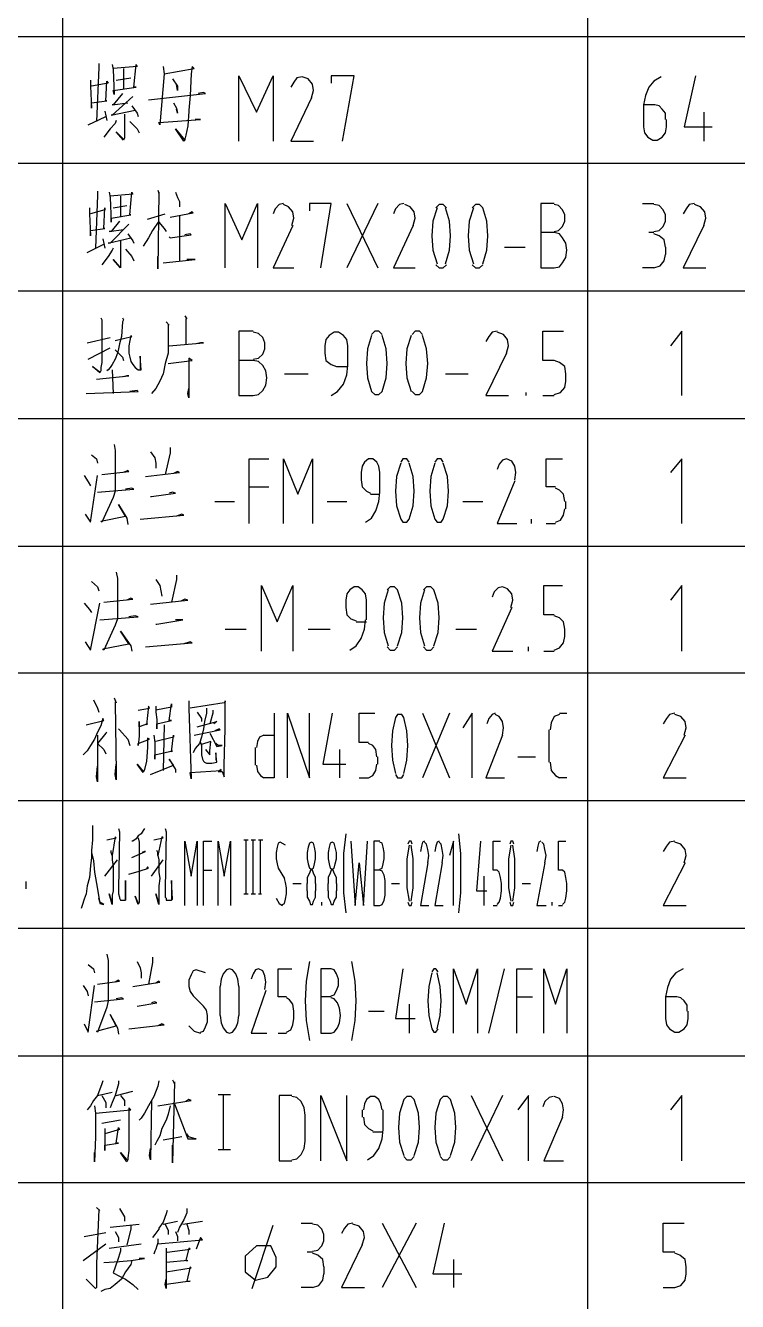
# Model space of a CAD drawing. Header units: millimetres. Extents: x -892 to 4698, y -3687 to 4524.
# Drawn here: x 3355 to 3802, y -2110 to -1309 of the extents above; entities that cross this region are included whole.
import ezdxf

# ---------------------------------------------------------------- set-up
doc = ezdxf.new("R2010")
doc.units = ezdxf.units.MM
doc.layers.add('1', color=7, linetype='Continuous')

msp = doc.modelspace()

# ---------------------------------------------------------------- linework, layer by layer
at = {"layer": '1', "color": 0, "lineweight": 25}
for points in [[(3378.34, -1235.34), (3378.34, -1315.49)], [(3708.1, -1235.34), (3708.1, -1315.49)], [(2898.03, -1315.49), (4698.03, -1315.49)], [(2898.03, -1315.49), (4698.03, -1315.49)], [(3378.34, -1315.49), (3378.34, -1395)], [(3708.1, -1315.49), (3708.1, -1395)], [(3401.15, -1332.44), (3401.15, -1335.05), (3399.84, -1368.93)], [(3409.62, -1333.09), (3410.27, -1336.35), (3410.92, -1351.99), (3410.27, -1349.38), (3424.61, -1347.43), (3423.31, -1347.43), (3424.61, -1333.09), (3425.26, -1334.39), (3410.27, -1335.7)], [(3416.79, -1335.7), (3416.79, -1348.73)], [(3441.55, -1334.39), (3442.2, -1338.96), (3439.6, -1370.89), (3438.95, -1369.59), (3465.01, -1367.63), (3464.36, -1367.63), (3461.76, -1367.63)], [(3442.2, -1338.96), (3461.1, -1335.7), (3459.8, -1334.39), (3459.15, -1338.96), (3458.5, -1352.64), (3457.85, -1361.77), (3457.85, -1362.42), (3457.19, -1371.54), (3455.89, -1377.41), (3455.24, -1380.01), (3455.24, -1380.66), (3454.59, -1381.32), (3449.37, -1373.5), (3455.24, -1380.66)], [(3395.93, -1342.87), (3395.93, -1346.78), (3396.59, -1360.46), (3396.59, -1357.2), (3406.36, -1355.9), (3405.71, -1355.9), (3406.36, -1343.52), (3407.01, -1344.82), (3396.59, -1346.78)], [(3412.23, -1342.87), (3421.35, -1341.56)], [(3447.42, -1342.21), (3450.68, -1346.78), (3450.68, -1349.38), (3450.03, -1345.47)], [(3489.13, -1381.32), (3489.13, -1340.26), (3500.21, -1363.07), (3510.63, -1340.26), (3510.63, -1381.32)], [(3534.75, -1353.95), (3536.05, -1349.38), (3535.4, -1345.47), (3532.79, -1342.21), (3528.88, -1340.91), (3525.62, -1341.56), (3523.67, -1344.17), (3521.71, -1347.43)], [(3554.3, -1381.32), (3561.47, -1340.26), (3547.13, -1340.26), (3547.13, -1344.82)], [(3754.37, -1340.91), (3749.81, -1343.52), (3746.55, -1347.43), (3744.59, -1352.64), (3743.29, -1358.51)], [(3775.88, -1340.26), (3768.71, -1372.19), (3786.3, -1372.19)], [(3422.65, -1353.29), (3409.62, -1365.02), (3408.97, -1365.02), (3423.96, -1361.77)], [(3416.14, -1351.34), (3410.27, -1358.51), (3409.62, -1358.51), (3419.4, -1357.2)], [(3432.43, -1355.25), (3468.27, -1351.34), (3466.97, -1350.69), (3463.71, -1351.34)], [(3422, -1359.16), (3425.26, -1363.72), (3425.91, -1365.68)], [(3448.07, -1357.2), (3450.03, -1360.46), (3450.68, -1363.72), (3450.03, -1361.11)], [(3534.75, -1353.95), (3521.71, -1381.32), (3536.05, -1381.32)], [(3743.29, -1358.51), (3743.29, -1372.19)], [(3750.46, -1358.51), (3743.29, -1358.51)], [(3756.98, -1367.63), (3756.98, -1363.72), (3755.02, -1361.11), (3753.07, -1359.16), (3750.46, -1358.51)], [(3394.63, -1370.89), (3405.71, -1365.68)], [(3412.23, -1368.28), (3411.57, -1370.24), (3408.32, -1373.5), (3404.41, -1378.71)], [(3405.06, -1362.42), (3406.36, -1368.28)], [(3417.44, -1364.37), (3417.44, -1374.15), (3417.44, -1376.75), (3417.44, -1379.36), (3416.79, -1380.66), (3412.23, -1375.45), (3416.79, -1380.01)], [(3420.7, -1368.93), (3425.26, -1373.5), (3426.56, -1376.1)], [(3757.63, -1372.19), (3757.63, -1367.63)], [(3781.09, -1363.07), (3781.09, -1381.32)], [(3743.29, -1372.19), (3743.94, -1376.1), (3745.9, -1378.71), (3749.16, -1380.66), (3751.76, -1380.66), (3755.02, -1378.71), (3756.98, -1376.1), (3757.63, -1372.19)], [(2898.03, -1395), (4698.03, -1395)], [(2898.03, -1395), (4698.03, -1395)], [(3378.34, -1395), (3378.34, -1475.16)], [(3708.1, -1395), (3708.1, -1475.16)], [(3400.5, -1412.6), (3400.5, -1415.21), (3399.19, -1448.44)], [(3407.66, -1413.25), (3408.32, -1416.51), (3408.97, -1432.15), (3408.97, -1429.54), (3421.35, -1427.59), (3420.7, -1427.59), (3422, -1413.25), (3422.65, -1414.55), (3408.32, -1415.86)], [(3414.83, -1415.86), (3414.83, -1428.89)], [(3438.29, -1411.95), (3438.95, -1413.9), (3438.95, -1413.25), (3438.29, -1461.48), (3438.29, -1457.57), (3438.29, -1453.66)], [(3449.37, -1413.25), (3450.68, -1416.51), (3451.98, -1419.12), (3451.98, -1422.37)], [(3395.28, -1423.03), (3395.28, -1426.94), (3395.93, -1440.62), (3395.93, -1437.36), (3405.06, -1436.06), (3404.41, -1436.06), (3405.06, -1423.03), (3405.06, -1424.33), (3395.93, -1426.94)], [(3410.27, -1423.03), (3418.74, -1421.72)], [(3446.12, -1428.89), (3460.45, -1426.28), (3459.8, -1425.63), (3457.85, -1426.94)], [(3480.66, -1460.82), (3480.66, -1420.42), (3491.08, -1443.23), (3500.86, -1420.42), (3500.86, -1460.82)], [(3517.15, -1420.42), (3514.54, -1421.07), (3511.94, -1423.68), (3510.63, -1426.94)], [(3522.36, -1434.1), (3523.67, -1429.54), (3523.02, -1425.63), (3520.41, -1422.37), (3517.15, -1421.07)], [(3540.61, -1460.82), (3547.13, -1420.42), (3533.44, -1420.42), (3533.44, -1424.98)], [(3556.9, -1420.42), (3576.46, -1460.82)], [(3576.46, -1420.42), (3556.9, -1460.82)], [(3592.75, -1420.42), (3590.14, -1421.07), (3587.53, -1423.68), (3586.23, -1426.94)], [(3598.61, -1434.1), (3599.92, -1429.54), (3599.27, -1425.63), (3596.66, -1422.37), (3593.4, -1421.07)], [(3613.6, -1423.03), (3611, -1431.5), (3610.34, -1440.62), (3611, -1449.75), (3613.6, -1458.22)], [(3619.47, -1423.03), (3617.51, -1421.07), (3614.91, -1421.07), (3612.95, -1423.03)], [(3618.82, -1458.22), (3621.42, -1449.75), (3622.07, -1440.62), (3621.42, -1431.5), (3618.82, -1423.03)], [(3636.41, -1423.03), (3633.81, -1431.5), (3633.15, -1440.62), (3633.81, -1449.75), (3636.41, -1458.22)], [(3642.28, -1458.22), (3644.88, -1449.75), (3645.54, -1440.62), (3644.88, -1431.5), (3642.28, -1423.03), (3640.32, -1421.07), (3637.72, -1421.07), (3635.76, -1423.03)], [(3687.24, -1420.42), (3678.77, -1420.42), (3678.77, -1460.82)], [(3687.24, -1438.01), (3689.85, -1437.36), (3692.46, -1434.76), (3693.76, -1431.5), (3693.76, -1427.59), (3692.46, -1424.33), (3689.85, -1421.72), (3687.24, -1421.07)], [(3742.64, -1420.42), (3749.81, -1420.42)], [(3749.81, -1438.01), (3753.07, -1437.36), (3755.67, -1434.76), (3756.98, -1431.5), (3756.98, -1427.59), (3755.67, -1424.33), (3753.07, -1421.72), (3749.81, -1421.07)], [(3775.22, -1420.42), (3771.97, -1421.07), (3770.01, -1423.68), (3768.06, -1426.94)], [(3781.09, -1434.1), (3782.39, -1429.54), (3781.74, -1425.63), (3779.13, -1422.37), (3775.22, -1421.07)], [(3420.05, -1433.45), (3408.32, -1445.18), (3407.01, -1445.18), (3421.35, -1441.92)], [(3414.18, -1431.5), (3408.97, -1438.01), (3407.66, -1438.01), (3416.79, -1436.71)], [(3438.95, -1431.5), (3435.04, -1437.36), (3432.43, -1441.92), (3429.17, -1447.14)], [(3431.78, -1430.19), (3442.86, -1426.94)], [(3438.95, -1432.15), (3442.2, -1436.06), (3443.51, -1438.01)], [(3451.98, -1428.24), (3451.98, -1456.26)], [(3419.4, -1439.32), (3422.65, -1443.88), (3423.31, -1445.18)], [(3445.46, -1441.27), (3446.12, -1441.92), (3459.15, -1439.97), (3458.5, -1439.32), (3455.24, -1439.97)], [(3523.02, -1434.1), (3510.63, -1460.82), (3523.67, -1460.82)], [(3598.61, -1434.1), (3586.23, -1460.82), (3599.92, -1460.82)], [(3687.24, -1438.67), (3678.77, -1438.67)], [(3687.24, -1460.82), (3690.5, -1460.17), (3692.46, -1457.57), (3694.41, -1454.31), (3695.07, -1449.75), (3694.41, -1445.18), (3692.46, -1441.92), (3690.5, -1439.32), (3687.24, -1438.67)], [(3749.81, -1438.67), (3746.55, -1438.67)], [(3756.98, -1447.79), (3756.33, -1443.23), (3753.07, -1440.62), (3749.81, -1439.32)], [(3781.09, -1434.1), (3768.06, -1460.82), (3782.39, -1460.82)], [(3393.98, -1451.05), (3404.41, -1445.84)], [(3410.27, -1448.44), (3409.62, -1449.75), (3407.01, -1453.66), (3403.1, -1458.87)], [(3403.75, -1442.58), (3405.06, -1448.44)], [(3414.83, -1443.88), (3414.83, -1454.31), (3414.83, -1456.91), (3414.83, -1458.87), (3414.83, -1460.82), (3410.27, -1455.61), (3414.18, -1460.17)], [(3418.09, -1449.09), (3422, -1453.66), (3423.31, -1456.26)], [(3655.96, -1447.79), (3669, -1447.79)], [(3756.98, -1447.79), (3756.98, -1452.35)], [(3441.55, -1457.57), (3461.76, -1455.61), (3460.45, -1455.61), (3456.54, -1455.61)], [(3749.81, -1460.82), (3753.72, -1459.52), (3756.33, -1456.26), (3756.98, -1452.35)], [(3612.95, -1458.87), (3614.91, -1460.82), (3617.51, -1460.82), (3619.47, -1458.87)], [(3635.76, -1458.87), (3637.72, -1460.82), (3640.32, -1460.82), (3642.28, -1458.87)], [(3678.77, -1460.82), (3687.24, -1460.82)], [(3749.81, -1460.82), (3742.64, -1460.82)], [(2898.03, -1475.16), (4698.03, -1475.16)], [(2898.03, -1475.16), (4698.03, -1475.16)], [(3378.34, -1475.16), (3378.34, -1555.32)], [(3708.1, -1475.16), (3708.1, -1555.32)], [(3402.45, -1492.11), (3403.1, -1493.41), (3403.1, -1520.13), (3402.45, -1523.39), (3402.45, -1525.34), (3401.8, -1526.65), (3397.24, -1522.74), (3401.8, -1525.99)], [(3416.14, -1492.11), (3416.79, -1493.41), (3416.14, -1494.71), (3415.49, -1503.84), (3414.18, -1508.4), (3413.53, -1511.66), (3412.88, -1514.26), (3411.57, -1518.17), (3409.62, -1521.43), (3408.32, -1523.39), (3407.01, -1524.69), (3406.36, -1525.34)], [(3443.51, -1494.71), (3445.46, -1496.67), (3444.81, -1496.02), (3444.81, -1506.44), (3444.81, -1514.26), (3442.86, -1520.78), (3441.55, -1527.3), (3439.6, -1531.86), (3436.99, -1536.42), (3434.38, -1539.68)], [(3455.24, -1490.8), (3456.54, -1492.76), (3455.89, -1492.76), (3455.89, -1509.05)], [(3393.98, -1507.75), (3408.32, -1504.49)], [(3411.57, -1506.44), (3422, -1503.84), (3421.35, -1503.18), (3420.7, -1506.44), (3420.05, -1509.7), (3420.05, -1514.26), (3420.7, -1516.87), (3421.35, -1519.48), (3422.65, -1521.43), (3423.96, -1523.39), (3425.91, -1524.69), (3427.87, -1524.69), (3427.22, -1516.22), (3427.22, -1524.69)], [(3498.25, -1500.58), (3489.13, -1500.58), (3489.13, -1540.98)], [(3498.25, -1518.17), (3501.51, -1517.52), (3504.12, -1514.92), (3505.42, -1511.66), (3505.42, -1507.75), (3504.12, -1504.49), (3501.51, -1501.88), (3498.25, -1501.23)], [(3557.56, -1509.7), (3556.9, -1505.79), (3554.95, -1503.18), (3551.69, -1501.23), (3549.08, -1501.23), (3545.83, -1503.18), (3543.87, -1505.79), (3543.22, -1509.7)], [(3572.55, -1503.18), (3569.94, -1511.66), (3569.29, -1520.78), (3569.94, -1529.9), (3572.55, -1538.38)], [(3579.06, -1502.53), (3577.11, -1500.58), (3574.5, -1500.58), (3572.55, -1502.53)], [(3572.55, -1538.38), (3574.5, -1540.33), (3577.11, -1540.33), (3579.06, -1538.38), (3581.67, -1529.9), (3582.32, -1520.78), (3581.67, -1511.66), (3579.06, -1503.18)], [(3597.31, -1503.18), (3594.7, -1511.66), (3594.05, -1520.78), (3594.7, -1529.9), (3597.31, -1538.38)], [(3604.48, -1502.53), (3602.52, -1500.58), (3599.92, -1500.58), (3597.96, -1502.53)], [(3597.96, -1538.38), (3599.92, -1540.33), (3602.52, -1540.33), (3604.48, -1538.38), (3607.09, -1529.9), (3607.74, -1520.78), (3607.09, -1511.66), (3604.48, -1503.18)], [(3651.4, -1500.58), (3648.14, -1501.23), (3646.19, -1503.84), (3644.23, -1507.1)], [(3657.27, -1514.26), (3658.57, -1509.7), (3657.92, -1505.79), (3655.31, -1502.53), (3651.4, -1501.23)], [(3687.24, -1518.83), (3680.08, -1518.83), (3680.08, -1500.58), (3693.11, -1500.58)], [(3767.4, -1540.98), (3767.4, -1500.58), (3760.24, -1509.7)], [(3394.63, -1518.17), (3408.32, -1511.01)], [(3411.57, -1512.31), (3416.14, -1516.87), (3416.79, -1518.83)], [(3445.46, -1509.7), (3466.97, -1507.75), (3465.01, -1507.75), (3462.41, -1508.4)], [(3543.22, -1509.7), (3543.22, -1514.26)], [(3557.56, -1522.08), (3557.56, -1509.7)], [(3444.81, -1520.78), (3459.8, -1518.83), (3457.85, -1517.52), (3457.85, -1542.29), (3457.19, -1539.68), (3457.85, -1536.42)], [(3498.25, -1518.83), (3489.13, -1518.83)], [(3498.25, -1540.98), (3501.51, -1540.33), (3504.12, -1537.73), (3506.07, -1534.47), (3506.72, -1529.9), (3506.07, -1525.34), (3504.12, -1522.08), (3501.51, -1519.48), (3498.25, -1518.83)], [(3543.22, -1514.26), (3543.87, -1518.83), (3547.13, -1521.43), (3550.39, -1522.74)], [(3657.27, -1514.26), (3644.23, -1540.98), (3658.57, -1540.98)], [(3694.41, -1527.3), (3693.76, -1522.74), (3690.5, -1520.13), (3687.24, -1518.83)], [(3399.84, -1530.56), (3420.05, -1528.6), (3418.74, -1528.6), (3416.79, -1529.25)], [(3409.62, -1524.69), (3410.27, -1539.68)], [(3517.8, -1527.3), (3532.79, -1527.3)], [(3547.13, -1540.98), (3551.04, -1538.38), (3554.95, -1533.81), (3556.9, -1527.95), (3557.56, -1522.08)], [(3550.39, -1522.74), (3557.56, -1522.74)], [(3618.82, -1527.3), (3633.15, -1527.3)], [(3694.41, -1531.86), (3694.41, -1527.3)], [(3393.33, -1539.68), (3425.91, -1538.38), (3425.26, -1537.73), (3420.7, -1538.38)], [(3687.24, -1540.33), (3691.15, -1539.03), (3693.76, -1535.77), (3694.41, -1531.86)], [(3489.13, -1540.98), (3498.25, -1540.98)], [(3669.65, -1540.98), (3669.65, -1539.03)], [(3680.08, -1540.98), (3687.24, -1540.98)], [(2898.03, -1555.32), (4698.03, -1555.32)], [(2898.03, -1555.32), (4698.03, -1555.32)], [(3378.34, -1555.32), (3378.34, -1635.48)], [(3708.1, -1555.32), (3708.1, -1635.48)], [(3410.92, -1571.61), (3411.57, -1575.52), (3411.57, -1600.94), (3410.27, -1604.85), (3403.1, -1620.49), (3402.45, -1619.84), (3418.09, -1616.58), (3413.53, -1609.41), (3418.74, -1617.88), (3419.4, -1621.79)], [(3433.73, -1576.18), (3436.34, -1580.09), (3436.99, -1583.34), (3436.99, -1586.6)], [(3446.12, -1573.57), (3446.12, -1576.83), (3442.86, -1590.51)], [(3396.59, -1578.13), (3399.84, -1580.74), (3400.5, -1583.34)], [(3495.64, -1621.14), (3495.64, -1580.74), (3508.03, -1580.74)], [(3517.15, -1621.14), (3517.15, -1580.74), (3526.27, -1602.9), (3535.4, -1580.74), (3535.4, -1621.14)], [(3577.76, -1589.21), (3577.11, -1585.3), (3575.8, -1582.69), (3573.2, -1580.74), (3570.59, -1580.74), (3567.98, -1582.69), (3566.68, -1585.3), (3566.03, -1589.21)], [(3590.79, -1583.34), (3588.19, -1591.82), (3587.53, -1600.94), (3588.19, -1610.06), (3590.79, -1618.54)], [(3596.01, -1582.69), (3594.7, -1580.74), (3592.1, -1580.74), (3590.79, -1582.69)], [(3590.79, -1618.54), (3592.1, -1620.49), (3594.7, -1620.49), (3596.01, -1618.54), (3598.61, -1610.06), (3599.27, -1600.94), (3598.61, -1591.82), (3596.01, -1583.34)], [(3612.3, -1583.34), (3609.69, -1591.82), (3609.04, -1600.94), (3609.69, -1610.06), (3612.3, -1618.54)], [(3617.51, -1582.69), (3616.21, -1580.74), (3613.6, -1580.74), (3612.3, -1582.69)], [(3612.3, -1618.54), (3613.6, -1620.49), (3616.21, -1620.49), (3617.51, -1618.54), (3620.12, -1610.06), (3620.77, -1600.94), (3620.12, -1591.82), (3617.51, -1583.34)], [(3662.48, -1593.77), (3663.13, -1589.21), (3662.48, -1585.3), (3660.52, -1582.04), (3657.27, -1580.74), (3654.66, -1581.39), (3652.7, -1584), (3651.4, -1587.25)], [(3687.9, -1598.33), (3682.03, -1598.33), (3682.03, -1580.74), (3692.46, -1580.74)], [(3767.4, -1621.14), (3767.4, -1580.74), (3760.24, -1589.21)], [(3392.02, -1591.16), (3394.63, -1595.07), (3395.93, -1597.68)], [(3392.68, -1615.28), (3395.93, -1620.49), (3400.5, -1591.16)], [(3403.1, -1590.51), (3420.05, -1588.56), (3419.4, -1587.91), (3416.79, -1589.21)], [(3430.47, -1591.82), (3451.98, -1589.21), (3450.68, -1588.56), (3448.07, -1589.86)], [(3566.03, -1589.21), (3566.03, -1593.77)], [(3566.03, -1593.77), (3566.68, -1598.33), (3569.29, -1600.94), (3571.89, -1602.24)], [(3577.76, -1601.59), (3577.76, -1589.21)], [(3400.5, -1601.59), (3423.31, -1599.64), (3422, -1598.99), (3418.09, -1599.64)], [(3433.73, -1604.2), (3434.38, -1604.2), (3449.37, -1602.24), (3447.42, -1601.59), (3445.46, -1602.24)], [(3495.64, -1598.33), (3508.03, -1598.33)], [(3568.64, -1620.49), (3572.55, -1617.88), (3575.15, -1613.32), (3577.11, -1607.46), (3577.76, -1601.59)], [(3662.48, -1594.42), (3651.4, -1621.14), (3663.78, -1621.14)], [(3693.76, -1607.46), (3693.11, -1602.9), (3690.5, -1600.29), (3687.9, -1598.99)], [(3474.14, -1607.46), (3486.52, -1607.46)], [(3544.52, -1607.46), (3556.9, -1607.46)], [(3571.89, -1602.9), (3577.76, -1602.9)], [(3629.89, -1607.46), (3642.28, -1607.46)], [(3694.41, -1612.02), (3694.41, -1607.46)], [(3427.22, -1618.54), (3454.59, -1615.93), (3453.28, -1615.28), (3450.03, -1616.58)], [(3687.9, -1620.49), (3691.15, -1619.19), (3693.11, -1615.93), (3693.76, -1612.02)], [(3672.91, -1621.14), (3672.91, -1618.54)], [(3682.03, -1621.14), (3687.9, -1621.14)], [(2898.03, -1635.48), (4698.03, -1635.48)], [(2898.03, -1635.48), (4698.03, -1635.48)], [(3378.34, -1635.48), (3378.34, -1714.99)], [(3708.1, -1635.48), (3708.1, -1714.99)], [(3396.59, -1657.64), (3400.5, -1660.9), (3401.15, -1663.5)], [(3412.23, -1651.77), (3412.88, -1655.68), (3412.88, -1681.1), (3411.57, -1685.01), (3404.41, -1700.65), (3403.75, -1700), (3420.05, -1696.74), (3414.83, -1688.92), (3421.35, -1698.04), (3422, -1701.3)], [(3436.99, -1656.33), (3439.6, -1660.25), (3440.25, -1663.5), (3440.9, -1666.76)], [(3450.03, -1653.73), (3450.03, -1656.33), (3446.77, -1670.67)], [(3503.46, -1701.3), (3503.46, -1660.25), (3513.24, -1683.05), (3523.02, -1660.25), (3523.02, -1701.3)], [(3569.29, -1669.37), (3568.64, -1665.46), (3566.68, -1662.85), (3564.07, -1660.9), (3561.47, -1660.9), (3558.86, -1662.85), (3556.9, -1665.46), (3556.25, -1669.37)], [(3582.97, -1662.85), (3580.37, -1671.32), (3579.71, -1680.45), (3580.37, -1689.57), (3582.97, -1698.04)], [(3588.84, -1698.04), (3591.44, -1689.57), (3592.1, -1680.45), (3591.44, -1671.32), (3588.84, -1662.85), (3586.88, -1660.9), (3584.28, -1660.9), (3582.32, -1662.85)], [(3605.78, -1662.85), (3603.18, -1671.32), (3602.52, -1680.45), (3603.18, -1689.57), (3605.78, -1698.04)], [(3611.65, -1698.04), (3614.25, -1689.57), (3614.91, -1680.45), (3614.25, -1671.32), (3611.65, -1662.85), (3609.69, -1660.9), (3607.09, -1660.9), (3605.13, -1662.85)], [(3659.87, -1673.93), (3661.18, -1669.37), (3660.52, -1665.46), (3657.92, -1662.2), (3654.66, -1660.9), (3652.05, -1661.55), (3649.45, -1664.16), (3648.14, -1667.41)], [(3687.24, -1678.49), (3680.73, -1678.49), (3680.73, -1660.25), (3692.46, -1660.25)], [(3767.4, -1701.3), (3767.4, -1660.25), (3760.24, -1669.37)], [(3392.02, -1671.32), (3395.28, -1675.23), (3396.59, -1677.19)], [(3392.68, -1695.44), (3395.93, -1700.65), (3401.8, -1671.32)], [(3404.41, -1670.67), (3422.65, -1668.72), (3421.35, -1668.07), (3418.74, -1669.37)], [(3433.73, -1671.98), (3457.19, -1669.37), (3455.24, -1668.72), (3452.63, -1670.02)], [(3556.25, -1669.37), (3556.25, -1673.93)], [(3556.25, -1673.93), (3556.9, -1678.49), (3559.51, -1681.1), (3562.77, -1682.4)], [(3569.29, -1681.75), (3569.29, -1669.37)], [(3660.52, -1673.93), (3648.14, -1701.3), (3661.18, -1701.3)], [(3401.8, -1681.75), (3425.91, -1679.8), (3423.96, -1679.14), (3420.05, -1679.8)], [(3436.99, -1684.36), (3437.64, -1684.36), (3453.94, -1681.75), (3451.98, -1681.75), (3449.37, -1681.75)], [(3558.86, -1700.65), (3562.77, -1698.04), (3566.03, -1693.48), (3567.98, -1687.62), (3568.64, -1681.75)], [(3693.76, -1687.62), (3693.11, -1683.05), (3690.5, -1680.45), (3687.24, -1679.14)], [(3480.66, -1687.62), (3493.69, -1687.62)], [(3532.79, -1687.62), (3546.48, -1687.62)], [(3562.77, -1683.05), (3569.29, -1683.05)], [(3625.33, -1687.62), (3638.37, -1687.62)], [(3693.76, -1692.18), (3693.76, -1687.62)], [(3430.47, -1698.7), (3459.8, -1696.09), (3458.5, -1695.44), (3454.59, -1696.74)], [(3687.24, -1700.65), (3690.5, -1699.35), (3693.11, -1696.09), (3693.76, -1692.18)], [(3582.32, -1698.7), (3584.28, -1700.65), (3586.88, -1700.65), (3588.84, -1698.7)], [(3605.13, -1698.7), (3607.09, -1700.65), (3609.69, -1700.65), (3611.65, -1698.7)], [(3670.95, -1701.3), (3670.95, -1698.7)], [(3680.73, -1701.3), (3687.24, -1701.3)], [(2898.03, -1714.99), (4698.03, -1714.99)], [(2898.03, -1714.99), (4698.03, -1714.99)], [(3378.34, -1714.99), (3378.34, -1795.15)], [(3708.1, -1714.99), (3708.1, -1795.15)], [(3397.89, -1731.93), (3400.5, -1737.15), (3401.15, -1739.75)], [(3410.92, -1730.63), (3412.23, -1733.89), (3411.57, -1733.24), (3411.57, -1733.89), (3412.23, -1777.55), (3412.23, -1779.51), (3412.23, -1782.11), (3411.57, -1778.85), (3412.23, -1772.34)], [(3425.91, -1738.45), (3433.08, -1737.15), (3432.43, -1735.84), (3431.13, -1747.57), (3431.78, -1746.92), (3426.56, -1748.88), (3426.56, -1745.62), (3426.56, -1749.53), (3426.56, -1754.74), (3425.91, -1760.61), (3425.91, -1759.3), (3433.08, -1756.7), (3431.78, -1756.05), (3431.78, -1761.91), (3431.13, -1770.38), (3429.82, -1775.6), (3429.17, -1777.55), (3425.26, -1772.34), (3429.17, -1776.9)], [(3436.99, -1735.84), (3436.99, -1739.75), (3437.64, -1744.31), (3437.64, -1750.18), (3437.64, -1746.92), (3446.77, -1744.97), (3445.46, -1744.97), (3446.77, -1734.54), (3446.77, -1736.49), (3436.99, -1738.45)], [(3457.85, -1732.58), (3457.85, -1737.15), (3459.15, -1781.46), (3458.5, -1777.55), (3478.05, -1776.25), (3478.05, -1775.6), (3476.09, -1776.9), (3478.7, -1776.9), (3480, -1780.16), (3480, -1778.2), (3480, -1772.99), (3480.66, -1750.18), (3480.66, -1732.58), (3480.66, -1733.24), (3480, -1733.89), (3458.5, -1737.15)], [(3468.92, -1737.15), (3468.92, -1740.4), (3467.62, -1745.62), (3466.97, -1750.18), (3465.67, -1755.39), (3464.36, -1759.3), (3461.76, -1762.56), (3460.45, -1765.17)], [(3393.33, -1747.57), (3404.41, -1744.97), (3403.75, -1743.66), (3402.45, -1748.22), (3400.5, -1752.13), (3398.54, -1756.7), (3395.93, -1760.61), (3393.98, -1763.87), (3391.37, -1766.47)], [(3463.06, -1739.75), (3465.67, -1743.66), (3465.67, -1745.62)], [(3463.06, -1748.88), (3475.44, -1745.62), (3473.49, -1746.92)], [(3472.83, -1738.45), (3472.83, -1740.4), (3470.88, -1746.92)], [(3511.29, -1740.4), (3511.29, -1780.81), (3504.77, -1780.81)], [(3519.76, -1780.81), (3519.76, -1740.4), (3533.44, -1780.81), (3533.44, -1740.4)], [(3547.78, -1740.4), (3541.92, -1772.34), (3556.25, -1772.34)], [(3570.59, -1758.65), (3564.72, -1758.65), (3564.72, -1740.4), (3574.5, -1740.4)], [(3592.75, -1778.2), (3594.7, -1769.73), (3595.35, -1760.61), (3594.7, -1751.48), (3592.75, -1743.01), (3591.44, -1741.06), (3588.84, -1741.06), (3587.53, -1743.01), (3585.58, -1751.48), (3584.93, -1760.61), (3585.58, -1769.73), (3587.53, -1778.2)], [(3604.48, -1740.4), (3621.42, -1780.81)], [(3621.42, -1740.4), (3604.48, -1780.81)], [(3635.76, -1780.81), (3635.76, -1740.4), (3629.89, -1749.53)], [(3650.1, -1740.4), (3648.14, -1741.06), (3646.19, -1743.66), (3644.88, -1746.92)], [(3654.66, -1754.09), (3655.31, -1749.53), (3654.66, -1745.62), (3652.7, -1742.36), (3650.1, -1741.06)], [(3690.5, -1741.06), (3687.24, -1742.36), (3685.29, -1746.27), (3684.64, -1750.83)], [(3690.5, -1740.4), (3695.07, -1740.4)], [(3762.84, -1740.4), (3759.58, -1741.06), (3757.63, -1743.66), (3755.67, -1746.92)], [(3768.71, -1754.09), (3770.01, -1749.53), (3769.36, -1745.62), (3766.75, -1742.36), (3762.84, -1741.06)], [(3406.36, -1752.13), (3405.71, -1752.79), (3400.5, -1759.3), (3404.41, -1763.21), (3405.71, -1765.82)], [(3413.53, -1750.18), (3414.18, -1750.83), (3419.4, -1756.7), (3420.7, -1760.61)], [(3442.2, -1747.57), (3441.55, -1776.25)], [(3461.1, -1754.09), (3477.4, -1750.83), (3476.75, -1750.18), (3474.14, -1751.48)], [(3470.88, -1752.79), (3475.44, -1761.26), (3478.7, -1760.61), (3476.09, -1760.61), (3474.79, -1759.3)], [(3683.99, -1771.03), (3683.99, -1750.83)], [(3400.5, -1754.09), (3400.5, -1754.74), (3400.5, -1783.42), (3399.84, -1780.16), (3400.5, -1773.64)], [(3435.69, -1754.09), (3436.34, -1758.65), (3436.34, -1763.21), (3436.34, -1769.08), (3436.34, -1766.47), (3447.42, -1763.87), (3446.77, -1764.52), (3448.07, -1754.09), (3448.07, -1755.39), (3436.99, -1758)], [(3468.27, -1763.21), (3470.88, -1766.47), (3470.88, -1763.87), (3471.53, -1758), (3465.67, -1759.96), (3465.01, -1758.65), (3465.67, -1760.61), (3465.67, -1766.47), (3466.32, -1769.08), (3466.97, -1770.38), (3467.62, -1771.03), (3468.92, -1771.69), (3472.18, -1771.69), (3475.44, -1771.03), (3474.79, -1765.17), (3474.79, -1769.73)], [(3499.55, -1772.99), (3499.55, -1761.91)], [(3504.77, -1754.09), (3502.16, -1755.39), (3500.86, -1758), (3500.21, -1761.91)], [(3504.77, -1754.09), (3511.29, -1754.09)], [(3575.8, -1767.78), (3575.15, -1763.21), (3573.2, -1760.61), (3570.59, -1759.3)], [(3654.66, -1754.09), (3644.23, -1780.81), (3655.96, -1780.81)], [(3769.36, -1754.09), (3755.67, -1780.81), (3770.01, -1780.81)], [(3433.73, -1778.85), (3448.07, -1772.99), (3445.46, -1769.08), (3449.37, -1775.6), (3449.37, -1776.9), (3449.37, -1777.55)], [(3552.34, -1763.21), (3552.34, -1780.81)], [(3576.46, -1772.34), (3576.46, -1767.78)], [(3664.44, -1767.78), (3675.51, -1767.78)], [(3500.21, -1772.99), (3500.86, -1776.9), (3502.81, -1779.51), (3504.77, -1780.81)], [(3570.59, -1780.81), (3573.2, -1779.51), (3575.15, -1776.25), (3575.8, -1772.34)], [(3684.64, -1771.03), (3685.29, -1776.25), (3687.9, -1779.51), (3690.5, -1780.81)], [(3564.72, -1780.81), (3570.59, -1780.81)], [(3587.53, -1778.85), (3588.84, -1780.81), (3591.44, -1780.81), (3592.75, -1778.85)], [(3695.07, -1780.81), (3690.5, -1780.81)], [(2898.03, -1795.15), (4698.03, -1795.15)], [(2898.03, -1795.15), (4698.03, -1795.15)], [(3378.34, -1795.15), (3378.34, -1875.31)], [(3708.1, -1795.15), (3708.1, -1875.31)], [(3397.24, -1810.79), (3397.24, -1813.39), (3397.24, -1819.91), (3396.59, -1826.43), (3396.59, -1830.99), (3395.93, -1836.2), (3395.28, -1843.37), (3393.98, -1848.59), (3393.33, -1853.8), (3392.02, -1857.06), (3390.72, -1860.97), (3390.07, -1862.92)], [(3406.36, -1819.91), (3412.23, -1818.61), (3411.57, -1817.96), (3409.62, -1829.69), (3408.97, -1827.73), (3408.97, -1826.43)], [(3413.53, -1812.74), (3414.18, -1814.7), (3413.53, -1850.54), (3413.53, -1853.8), (3414.18, -1855.76), (3414.18, -1856.41), (3414.83, -1857.71), (3415.49, -1857.71), (3417.44, -1857.71), (3418.09, -1857.71), (3418.09, -1857.06), (3418.09, -1845.33), (3418.09, -1857.71)], [(3429.82, -1812.74), (3429.17, -1814.05), (3427.87, -1816), (3425.91, -1817.31), (3424.61, -1819.26), (3422.65, -1820.56), (3422, -1820.56)], [(3435.69, -1819.91), (3441.55, -1818.61), (3440.9, -1817.96), (3438.29, -1829.69), (3438.29, -1827.73), (3437.64, -1826.43)], [(3442.86, -1812.74), (3443.51, -1814.7), (3442.86, -1850.54), (3442.86, -1853.8), (3442.86, -1855.76), (3443.51, -1856.41), (3443.51, -1857.71), (3444.16, -1857.71), (3446.77, -1857.71), (3447.42, -1857.06), (3446.77, -1845.33), (3446.77, -1857.71)], [(3556.25, -1816), (3554.95, -1828.38), (3554.95, -1840.77), (3554.95, -1853.15), (3556.25, -1865.53)], [(3627.29, -1865.53), (3628.59, -1853.15), (3628.59, -1840.77), (3628.59, -1828.38), (3627.29, -1816)], [(3425.91, -1818.61), (3426.56, -1821.22), (3426.56, -1842.72), (3426.56, -1849.89), (3426.56, -1855.76), (3426.56, -1859.01), (3425.91, -1860.32), (3423.96, -1855.1), (3425.91, -1859.67)], [(3455.24, -1860.97), (3455.24, -1820.56), (3459.15, -1842.72), (3463.06, -1820.56), (3463.06, -1860.97)], [(3466.97, -1860.97), (3466.97, -1820.56), (3472.18, -1820.56)], [(3476.09, -1860.97), (3476.09, -1820.56), (3480, -1842.72), (3483.91, -1820.56), (3483.91, -1860.97)], [(3492.39, -1819.91), (3494.99, -1819.91)], [(3493.69, -1853.8), (3493.69, -1819.91)], [(3496.95, -1819.91), (3499.55, -1819.91)], [(3498.25, -1853.8), (3498.25, -1819.91)], [(3501.51, -1819.91), (3504.12, -1819.91)], [(3502.81, -1853.8), (3502.81, -1819.91)], [(3518.45, -1823.17), (3515.2, -1821.22), (3513.89, -1821.87), (3513.24, -1824.47), (3512.59, -1827.73), (3512.59, -1831.64), (3513.24, -1834.9), (3513.89, -1837.51)], [(3534.75, -1821.22), (3533.44, -1821.87), (3532.79, -1824.47), (3532.14, -1827.73), (3532.14, -1831.64), (3532.79, -1834.9), (3533.44, -1837.51), (3534.75, -1838.16), (3536.05, -1837.51), (3536.7, -1834.9), (3537.35, -1831.64), (3537.35, -1827.73), (3536.7, -1824.47), (3536.05, -1821.87), (3534.75, -1821.22)], [(3547.78, -1821.22), (3546.48, -1821.87), (3545.83, -1824.47), (3545.17, -1827.73), (3545.17, -1831.64), (3545.83, -1834.9), (3546.48, -1837.51), (3547.78, -1838.16), (3549.08, -1837.51), (3549.74, -1834.9), (3550.39, -1831.64), (3550.39, -1827.73), (3549.74, -1824.47), (3549.08, -1821.87), (3547.78, -1821.22)], [(3559.51, -1820.56), (3562.12, -1860.97), (3564.72, -1834.25), (3567.33, -1860.97), (3569.94, -1820.56)], [(3577.76, -1820.56), (3573.85, -1820.56), (3573.85, -1860.97)], [(3577.76, -1838.16), (3579.06, -1837.51), (3579.71, -1834.9), (3580.37, -1831.64), (3580.37, -1827.73), (3579.71, -1824.47), (3579.06, -1821.87), (3577.76, -1821.22)], [(3596.01, -1823.17), (3594.7, -1831.64), (3594.7, -1840.77), (3594.7, -1849.89), (3596.01, -1858.36)], [(3597.96, -1822.52), (3597.31, -1820.56), (3596.01, -1820.56), (3595.35, -1822.52)], [(3597.31, -1858.36), (3598.61, -1849.89), (3598.61, -1840.77), (3598.61, -1831.64), (3597.31, -1823.17)], [(3605.78, -1820.56), (3604.48, -1821.22), (3603.83, -1823.82), (3603.18, -1827.08)], [(3607.74, -1834.25), (3608.39, -1829.69), (3607.74, -1825.78), (3607.09, -1822.52), (3605.78, -1821.22)], [(3614.91, -1820.56), (3613.6, -1821.22), (3612.95, -1823.82), (3612.3, -1827.08)], [(3616.86, -1834.25), (3617.51, -1829.69), (3616.86, -1825.78), (3616.21, -1822.52), (3614.91, -1821.22)], [(3624.03, -1860.97), (3624.03, -1820.56), (3621.42, -1829.69)], [(3640.97, -1820.56), (3638.37, -1851.85), (3644.88, -1851.85)], [(3651.4, -1838.81), (3648.79, -1838.81), (3648.79, -1820.56), (3653.36, -1820.56)], [(3659.87, -1823.17), (3658.57, -1831.64), (3658.57, -1840.77), (3658.57, -1849.89), (3659.87, -1858.36)], [(3661.83, -1822.52), (3661.18, -1820.56), (3659.87, -1820.56), (3659.22, -1822.52)], [(3661.18, -1858.36), (3662.48, -1849.89), (3662.48, -1840.77), (3662.48, -1831.64), (3661.18, -1823.17)], [(3678.77, -1820.56), (3677.47, -1821.22), (3676.82, -1823.82), (3676.17, -1827.08)], [(3681.38, -1834.25), (3682.03, -1829.69), (3681.38, -1825.78), (3680.73, -1822.52), (3679.42, -1821.22)], [(3692.46, -1838.81), (3689.85, -1838.81), (3689.85, -1820.56), (3694.41, -1820.56)], [(3762.84, -1820.56), (3759.58, -1821.22), (3757.63, -1823.82), (3755.67, -1827.08)], [(3768.71, -1834.25), (3770.01, -1829.69), (3769.36, -1825.78), (3766.75, -1822.52), (3762.84, -1821.22)], [(3396.59, -1827.73), (3397.89, -1832.95), (3398.54, -1840.11), (3399.84, -1847.28), (3401.15, -1855.76), (3401.8, -1859.67), (3404.41, -1860.32), (3401.8, -1859.01), (3401.15, -1856.41)], [(3405.06, -1842.72), (3412.88, -1832.29)], [(3409.62, -1829.69), (3409.62, -1832.29), (3410.27, -1836.86), (3410.27, -1840.11), (3410.27, -1844.02), (3410.27, -1848.59), (3410.27, -1851.85), (3409.62, -1854.45), (3409.62, -1857.71), (3409.62, -1859.67), (3409.62, -1860.32), (3407.66, -1853.8), (3409.62, -1859.67)], [(3422, -1830.99), (3430.47, -1827.08), (3429.82, -1827.08), (3428.52, -1827.73)], [(3434.38, -1842.72), (3441.55, -1832.29)], [(3438.29, -1829.69), (3438.95, -1832.29), (3438.95, -1836.86), (3438.95, -1840.11), (3439.6, -1844.02), (3438.95, -1848.59), (3438.95, -1851.85), (3438.95, -1854.45), (3438.95, -1857.71), (3438.95, -1859.67), (3438.95, -1860.32), (3436.99, -1853.8), (3438.95, -1859.67)], [(3420.05, -1841.42), (3426.56, -1839.46), (3432.43, -1837.51), (3431.78, -1836.86), (3431.13, -1838.16)], [(3466.97, -1838.81), (3472.18, -1838.81)], [(3513.89, -1837.51), (3517.8, -1844.02)], [(3537.35, -1847.28), (3537.35, -1843.37), (3536.05, -1840.77), (3535.4, -1838.81), (3534.09, -1838.81), (3533.44, -1840.77), (3532.14, -1843.37), (3532.14, -1847.28)], [(3550.39, -1847.28), (3550.39, -1843.37), (3549.08, -1840.77), (3548.43, -1838.81), (3547.13, -1838.81), (3546.48, -1840.77), (3545.17, -1843.37), (3545.17, -1847.28)], [(3577.76, -1838.81), (3573.85, -1838.81)], [(3577.76, -1860.97), (3579.06, -1860.32), (3580.37, -1857.71), (3581.02, -1854.45), (3581.02, -1849.89), (3581.02, -1845.33), (3580.37, -1842.07), (3579.06, -1839.46), (3577.76, -1838.81)], [(3607.74, -1834.25), (3603.18, -1860.97), (3608.39, -1860.97)], [(3616.86, -1834.25), (3612.3, -1860.97), (3617.51, -1860.97)], [(3654.01, -1847.28), (3653.36, -1843.37), (3652.7, -1840.11), (3651.4, -1838.81)], [(3681.38, -1834.25), (3676.17, -1860.97), (3682.03, -1860.97)], [(3695.07, -1847.28), (3694.41, -1843.37), (3693.76, -1840.11), (3692.46, -1838.81)], [(3769.36, -1834.25), (3755.67, -1860.97), (3770.01, -1860.97)], [(3355.53, -1850.54), (3355.53, -1845.98)], [(3516.5, -1860.32), (3517.8, -1859.67), (3518.45, -1857.06), (3519.11, -1853.8), (3519.11, -1849.89), (3518.45, -1846.63), (3517.8, -1844.02)], [(3523.02, -1847.28), (3528.23, -1847.28)], [(3532.14, -1851.85), (3532.14, -1847.28)], [(3537.35, -1847.28), (3537.35, -1851.85)], [(3545.17, -1851.85), (3545.17, -1847.28)], [(3550.39, -1847.28), (3550.39, -1851.85)], [(3584.93, -1847.28), (3590.14, -1847.28)], [(3642.93, -1842.72), (3642.93, -1860.97)], [(3654.01, -1851.85), (3654.01, -1847.28)], [(3667.04, -1847.28), (3672.26, -1847.28)], [(3695.07, -1851.85), (3695.07, -1847.28)], [(3492.39, -1853.8), (3494.99, -1853.8)], [(3496.95, -1853.8), (3499.55, -1853.8)], [(3501.51, -1853.8), (3503.46, -1853.8)], [(3512.59, -1856.41), (3514.54, -1859.67), (3516.5, -1860.97)], [(3532.14, -1851.85), (3532.14, -1855.76), (3533.44, -1858.36), (3534.09, -1860.32), (3535.4, -1860.32), (3536.05, -1858.36), (3537.35, -1855.76), (3537.35, -1851.85)], [(3545.17, -1851.85), (3545.17, -1855.76), (3546.48, -1858.36), (3547.13, -1860.32), (3548.43, -1860.32), (3549.08, -1858.36), (3550.39, -1855.76), (3550.39, -1851.85)], [(3651.4, -1860.32), (3652.7, -1859.01), (3653.36, -1856.41), (3654.01, -1851.85)], [(3692.46, -1860.32), (3693.76, -1859.01), (3694.41, -1856.41), (3695.07, -1851.85)], [(3541.26, -1860.97), (3541.26, -1859.01)], [(3573.85, -1860.97), (3577.76, -1860.97)], [(3595.35, -1859.01), (3596.01, -1860.97), (3597.31, -1860.97), (3597.96, -1859.01)], [(3648.79, -1860.97), (3651.4, -1860.97)], [(3659.22, -1859.01), (3659.87, -1860.97), (3661.18, -1860.97), (3661.83, -1859.01)], [(3685.94, -1860.97), (3685.94, -1859.01)], [(3689.85, -1860.97), (3692.46, -1860.97)], [(2898.03, -1875.31), (4698.03, -1875.31)], [(2898.03, -1875.31), (4698.03, -1875.31)], [(3378.34, -1875.31), (3378.34, -1955.47)], [(3708.1, -1875.31), (3708.1, -1955.47)], [(3394.63, -1898.12), (3397.89, -1900.72), (3398.54, -1903.33)], [(3406.36, -1891.6), (3407.01, -1895.51), (3407.01, -1920.93), (3406.36, -1924.84), (3400.5, -1940.48), (3399.84, -1939.83), (3412.23, -1936.57), (3408.32, -1929.4), (3412.88, -1937.87), (3413.53, -1941.78)], [(3425.26, -1896.16), (3427.22, -1900.07), (3427.87, -1903.33), (3427.87, -1906.59)], [(3435.04, -1893.55), (3435.04, -1896.81), (3432.43, -1910.5)], [(3533.44, -1896.16), (3531.49, -1908.54), (3530.84, -1920.93), (3531.49, -1933.31), (3533.44, -1945.69)], [(3560.16, -1945.69), (3562.12, -1933.31), (3562.77, -1920.93), (3562.12, -1908.54), (3560.16, -1896.16)], [(3468.27, -1903.33), (3462.41, -1901.37), (3460.45, -1902.03), (3459.15, -1904.63), (3457.85, -1907.89), (3457.85, -1911.8), (3458.5, -1915.06), (3460.45, -1917.67)], [(3489.13, -1911.8), (3488.48, -1907.24), (3487.17, -1903.98), (3485.22, -1901.37), (3483.26, -1900.72), (3481.31, -1901.37), (3479.35, -1903.98), (3478.05, -1907.24), (3477.4, -1911.8)], [(3505.42, -1913.76), (3506.07, -1909.2), (3505.42, -1905.28), (3504.12, -1902.03), (3501.51, -1900.72), (3499.55, -1901.37), (3498.25, -1903.98), (3496.95, -1907.24)], [(3519.11, -1918.32), (3513.89, -1918.32), (3513.89, -1900.72), (3522.36, -1900.72)], [(3547.13, -1900.72), (3540.61, -1900.72), (3540.61, -1941.13)], [(3547.13, -1917.67), (3549.08, -1917.02), (3550.39, -1914.41), (3551.69, -1911.15), (3551.69, -1907.24), (3550.39, -1903.98), (3549.08, -1901.37), (3547.13, -1900.72)], [(3592.1, -1900.72), (3587.53, -1932), (3599.92, -1932)], [(3610.34, -1903.33), (3608.39, -1911.8), (3607.74, -1920.93), (3608.39, -1930.05), (3610.34, -1938.52)], [(3614.25, -1902.68), (3612.95, -1900.72), (3611.65, -1900.72), (3610.34, -1902.68)], [(3613.6, -1938.52), (3615.56, -1930.05), (3616.21, -1920.93), (3615.56, -1911.8), (3613.6, -1903.33)], [(3624.03, -1941.13), (3624.03, -1900.72), (3631.85, -1922.88), (3639.02, -1900.72), (3639.02, -1941.13)], [(3646.19, -1941.13), (3655.96, -1900.72)], [(3663.78, -1941.13), (3663.78, -1900.72), (3673.56, -1900.72)], [(3680.73, -1941.13), (3680.73, -1900.72), (3687.9, -1922.88), (3695.07, -1900.72), (3695.07, -1941.13)], [(3768.06, -1900.72), (3763.49, -1903.33), (3760.24, -1907.24), (3758.28, -1912.45), (3756.98, -1918.32)], [(3391.37, -1911.15), (3393.98, -1915.06), (3394.63, -1917.67)], [(3392.02, -1935.26), (3394.63, -1940.48), (3398.54, -1911.15)], [(3400.5, -1910.5), (3414.18, -1908.54), (3413.53, -1907.89), (3411.57, -1909.2)], [(3422.65, -1911.8), (3439.6, -1909.2), (3438.95, -1908.54), (3436.99, -1909.85)], [(3477.4, -1930.05), (3477.4, -1911.8)], [(3489.13, -1911.8), (3489.13, -1930.05)], [(3398.54, -1921.58), (3416.79, -1919.62), (3415.49, -1918.97), (3412.23, -1919.62)], [(3425.26, -1924.18), (3437.64, -1922.23), (3436.34, -1921.58), (3434.38, -1922.23)], [(3460.45, -1917.67), (3466.97, -1924.18)], [(3506.07, -1914.41), (3496.95, -1941.13), (3506.72, -1941.13)], [(3523.67, -1927.44), (3523.02, -1922.88), (3521.06, -1920.27), (3519.11, -1918.97)], [(3547.13, -1918.32), (3540.61, -1918.32)], [(3547.13, -1941.13), (3549.08, -1940.48), (3551.04, -1937.87), (3552.34, -1934.61), (3552.99, -1930.05), (3552.34, -1925.49), (3551.04, -1922.23), (3549.08, -1919.62), (3547.13, -1918.97)], [(3663.78, -1918.32), (3673.56, -1918.32)], [(3756.98, -1918.32), (3756.98, -1932)], [(3764.15, -1918.32), (3756.98, -1918.32)], [(3770.66, -1927.44), (3770.66, -1923.53), (3768.71, -1920.93), (3766.75, -1918.97), (3764.15, -1918.32)], [(3465.01, -1940.48), (3466.97, -1939.83), (3468.27, -1937.22), (3469.58, -1933.96), (3469.58, -1930.05), (3468.92, -1926.79), (3466.97, -1924.18)], [(3477.4, -1930.05), (3478.05, -1934.61), (3479.35, -1937.87), (3481.31, -1940.48), (3483.26, -1941.13), (3485.22, -1940.48), (3487.17, -1937.87), (3488.48, -1934.61), (3489.13, -1930.05)], [(3523.67, -1932), (3523.67, -1927.44)], [(3570.59, -1927.44), (3580.37, -1927.44)], [(3596.01, -1922.88), (3596.01, -1941.13)], [(3771.31, -1932), (3771.31, -1927.44)], [(3420.05, -1938.52), (3442.2, -1935.91), (3440.9, -1935.26), (3438.29, -1936.57)], [(3457.85, -1936.57), (3461.1, -1939.83), (3465.01, -1941.13)], [(3519.11, -1940.48), (3521.71, -1939.17), (3523.02, -1935.91), (3523.67, -1932)], [(3756.98, -1932), (3757.63, -1935.91), (3759.58, -1938.52), (3762.84, -1940.48), (3765.45, -1940.48), (3768.71, -1938.52), (3770.66, -1935.91), (3771.31, -1932)], [(3513.89, -1941.13), (3519.11, -1941.13)], [(3540.61, -1941.13), (3547.13, -1941.13)], [(3610.34, -1938.52), (3611.65, -1940.48), (3612.95, -1940.48), (3614.25, -1938.52)], [(2898.03, -1955.47), (4698.03, -1955.47)], [(2898.03, -1955.47), (4698.03, -1955.47)], [(3378.34, -1955.47), (3378.34, -2034.97)], [(3708.1, -1955.47), (3708.1, -2034.97)], [(3403.75, -1971.11), (3403.1, -1973.06), (3400.5, -1980.23), (3397.89, -1983.49), (3395.93, -1986.75), (3393.98, -1989.35)], [(3400.5, -1980.23), (3409.62, -1978.28)], [(3413.53, -1971.11), (3413.53, -1973.06), (3411.57, -1980.23), (3409.62, -1984.79), (3408.32, -1988.05)], [(3412.23, -1980.23), (3422.65, -1977.62)], [(3438.95, -1971.11), (3438.29, -1974.37), (3435.69, -1980.88), (3432.43, -1986.75), (3429.82, -1991.31), (3427.87, -1994.57), (3426.56, -1995.87)], [(3447.42, -1970.45), (3448.72, -1973.06), (3448.72, -1971.76), (3447.42, -2022.59), (3447.42, -2018.03), (3447.42, -2011.51)], [(3403.1, -1980.23), (3405.71, -1984.79), (3405.71, -1988.05)], [(3414.83, -1980.23), (3417.44, -1983.49), (3417.44, -1986.75)], [(3434.38, -1983.49), (3433.73, -2020.64), (3433.08, -2018.03), (3433.73, -2013.47)], [(3438.29, -1986.75), (3459.15, -1983.49), (3457.85, -1982.84), (3455.89, -1984.14)], [(3448.72, -1985.44), (3457.19, -2007.6), (3462.41, -2007.6), (3461.76, -2007.6), (3457.85, -2006.3), (3456.54, -2004.34)], [(3476.09, -1979.58), (3483.91, -1979.58)], [(3479.35, -1979.58), (3479.35, -2014.12)], [(3522.36, -1980.23), (3514.54, -1980.23), (3514.54, -2021.29)], [(3530.84, -1992.61), (3530.18, -1988.05), (3528.23, -1984.14), (3525.62, -1981.53), (3522.36, -1980.88)], [(3540.61, -2021.29), (3540.61, -1980.23), (3556.9, -2021.29), (3556.9, -1980.23)], [(3579.06, -1989.35), (3578.41, -1985.44), (3577.11, -1982.84), (3574.5, -1980.88), (3571.89, -1980.88), (3569.29, -1982.84), (3567.98, -1985.44), (3567.33, -1989.35)], [(3599.27, -2018.03), (3601.87, -2009.56), (3602.52, -2000.43), (3601.87, -1991.31), (3599.27, -1982.84), (3597.31, -1980.88), (3594.7, -1980.88), (3592.75, -1982.84), (3590.14, -1991.31), (3589.49, -2000.43), (3590.14, -2009.56), (3592.75, -2018.03)], [(3622.07, -2018.03), (3624.68, -2009.56), (3625.33, -2000.43), (3624.68, -1991.31), (3622.07, -1982.84), (3620.12, -1980.88), (3617.51, -1980.88), (3615.56, -1982.84), (3612.95, -1991.31), (3612.3, -2000.43), (3612.95, -2009.56), (3615.56, -2018.03)], [(3635.11, -1980.23), (3654.66, -2021.29)], [(3654.66, -1980.23), (3635.11, -2021.29)], [(3670.95, -2021.29), (3670.95, -1980.23), (3664.44, -1989.35)], [(3686.59, -1980.88), (3683.99, -1981.53), (3681.38, -1984.14), (3680.08, -1987.4)], [(3692.46, -1993.92), (3693.11, -1989.35), (3692.46, -1985.44), (3690.5, -1982.19), (3687.24, -1980.88)], [(3767.4, -2021.29), (3767.4, -1980.23), (3760.24, -1989.35)], [(3398.54, -1986.75), (3399.19, -1991.31), (3399.19, -2006.3), (3398.54, -2021.94), (3398.54, -2019.33), (3398.54, -2016.07)], [(3399.19, -1991.31), (3421.35, -1989.35), (3420.05, -1988.05), (3420.05, -1991.31), (3420.05, -2014.77), (3419.4, -2019.33), (3419.4, -2020.64), (3418.74, -2021.94), (3414.83, -2016.07), (3418.74, -2020.64)], [(3446.12, -1986.75), (3444.81, -1991.96), (3443.51, -1995.87), (3440.9, -2001.08), (3439.6, -2005.65), (3437.64, -2008.91), (3436.34, -2011.51)], [(3530.84, -2008.91), (3530.84, -1992.61)], [(3566.68, -1989.35), (3566.68, -1993.92)], [(3567.33, -1993.92), (3567.98, -1998.48), (3570.59, -2001.08), (3573.2, -2002.39)], [(3579.71, -2001.74), (3579.71, -1989.35)], [(3692.46, -1993.92), (3680.73, -2021.29), (3693.11, -2021.29)], [(3414.83, -1995.87), (3403.1, -1997.83)], [(3405.06, -2001.08), (3405.06, -2004.34), (3405.06, -2014.77), (3405.06, -2011.51), (3413.53, -2010.21), (3412.23, -2010.21), (3413.53, -2000.43), (3414.18, -2001.74), (3405.06, -2004.34)], [(3569.94, -2020.64), (3573.85, -2018.03), (3577.11, -2013.47), (3579.06, -2007.6), (3579.71, -2001.74)], [(3453.28, -2006.3), (3441.55, -2008.25)], [(3522.36, -2020.64), (3525.62, -2019.98), (3528.23, -2017.38), (3530.18, -2013.47), (3530.84, -2008.91)], [(3573.2, -2003.04), (3579.71, -2003.04)], [(3476.09, -2014.12), (3483.91, -2014.12)], [(3514.54, -2021.29), (3522.36, -2021.29)], [(3592.75, -2018.68), (3594.7, -2020.64), (3597.31, -2020.64), (3599.27, -2018.68)], [(3615.56, -2018.68), (3617.51, -2020.64), (3620.12, -2020.64), (3622.07, -2018.68)], [(2898.03, -2034.97), (4698.03, -2034.97)], [(2898.03, -2034.97), (4698.03, -2034.97)], [(3378.34, -2034.97), (3378.34, -2115.13)], [(3708.1, -2034.97), (3708.1, -2115.13)], [(3399.84, -2050.61), (3401.8, -2052.57), (3401.15, -2051.92), (3399.84, -2085.81), (3399.84, -2099.49), (3399.84, -2100.8), (3399.19, -2101.45), (3393.33, -2095.58), (3399.19, -2101.45)], [(3414.18, -2051.27), (3417.44, -2056.48), (3417.44, -2059.09)], [(3444.16, -2052.57), (3443.51, -2054.52), (3441.55, -2059.74), (3438.95, -2063.65), (3438.95, -2064.3), (3436.34, -2067.56), (3435.04, -2069.51)], [(3456.54, -2051.27), (3456.54, -2053.87), (3454.59, -2058.43), (3451.98, -2063), (3450.68, -2066.26)], [(3392.02, -2068.86), (3405.71, -2066.26)], [(3408.32, -2063), (3426.56, -2061.04)], [(3411.57, -2065.6), (3413.53, -2069.51), (3413.53, -2072.12)], [(3421.35, -2061.69), (3421.35, -2064.3), (3418.74, -2074.08)], [(3441.55, -2061.04), (3450.68, -2059.09)], [(3442.86, -2061.04), (3444.81, -2064.95), (3444.81, -2067.56)], [(3449.37, -2065.6), (3450.68, -2068.86), (3450.68, -2071.47)], [(3453.94, -2061.04), (3466.32, -2059.09)], [(3456.54, -2061.04), (3457.85, -2064.95), (3457.85, -2067.56)], [(3497.6, -2101.45), (3510.63, -2061.69)], [(3528.23, -2060.39), (3535.4, -2060.39)], [(3535.4, -2077.99), (3538.66, -2077.33), (3541.26, -2074.73), (3542.57, -2071.47), (3542.57, -2067.56), (3541.26, -2064.3), (3538.66, -2061.69), (3535.4, -2061.04)], [(3560.81, -2060.39), (3557.56, -2061.04), (3555.6, -2063.65), (3553.65, -2066.91)], [(3566.68, -2074.08), (3567.98, -2069.51), (3567.33, -2065.6), (3564.72, -2062.34), (3560.81, -2061.04)], [(3579.06, -2060.39), (3600.57, -2100.8)], [(3600.57, -2060.39), (3579.06, -2100.8)], [(3618.16, -2060.39), (3611, -2092.32), (3629.24, -2092.32)], [(3762.84, -2078.64), (3755.67, -2078.64), (3755.67, -2060.39), (3768.71, -2060.39)], [(3391.37, -2083.85), (3405.71, -2073.42)], [(3407.66, -2076.03), (3427.87, -2073.42)], [(3438.29, -2070.17), (3438.29, -2072.77), (3437.64, -2074.73), (3436.99, -2076.68), (3436.34, -2077.99), (3435.69, -2079.94)], [(3438.29, -2073.42), (3466.32, -2070.82), (3465.01, -2069.51), (3462.41, -2076.68)], [(3566.68, -2074.08), (3553.65, -2100.8), (3567.98, -2100.8)], [(3414.83, -2076.03), (3414.83, -2077.99), (3412.88, -2083.85), (3410.27, -2091.67), (3414.18, -2093.63), (3418.09, -2095.58), (3422.65, -2098.84), (3425.91, -2102.1)], [(3443.51, -2076.03), (3443.51, -2077.99), (3443.51, -2087.76), (3443.51, -2101.45), (3442.86, -2098.84), (3443.51, -2095.58)], [(3444.16, -2078.64), (3458.5, -2076.68), (3457.85, -2076.03), (3455.89, -2083.85), (3457.19, -2083.85), (3443.51, -2085.15)], [(3493.04, -2091.02), (3499.55, -2096.23), (3507.38, -2094.28), (3512.59, -2087.76), (3512.59, -2081.9), (3509.33, -2074.73), (3500.21, -2074.73), (3493.04, -2081.24), (3493.04, -2091.02)], [(3535.4, -2078.64), (3532.14, -2078.64)], [(3542.57, -2087.76), (3541.92, -2083.2), (3538.66, -2080.59), (3535.4, -2079.29)], [(3770.01, -2087.76), (3769.36, -2083.2), (3766.1, -2080.59), (3762.84, -2079.29)], [(3422, -2083.85), (3421.35, -2086.46), (3418.09, -2091.02), (3415.49, -2095.58), (3411.57, -2098.84), (3408.32, -2101.45), (3405.06, -2102.1), (3402.45, -2103.4)], [(3404.41, -2085.15), (3414.18, -2084.5), (3421.35, -2083.85), (3429.82, -2082.55), (3428.52, -2082.55), (3426.56, -2082.55)], [(3443.51, -2091.02), (3459.15, -2088.41), (3458.5, -2087.76), (3456.54, -2096.89), (3458.5, -2096.89), (3443.51, -2098.84)], [(3542.57, -2087.76), (3542.57, -2092.32)], [(3624.03, -2083.2), (3624.03, -2100.8)], [(3770.01, -2092.32), (3770.01, -2087.76)], [(3535.4, -2100.8), (3539.31, -2099.49), (3541.92, -2096.23), (3542.57, -2092.32)], [(3762.84, -2100.8), (3766.75, -2099.49), (3769.36, -2096.23), (3770.01, -2092.32)], [(3535.4, -2100.8), (3528.23, -2100.8)], [(3755.67, -2100.8), (3762.84, -2100.8)]]:
    msp.add_lwpolyline(points, dxfattribs=at)

doc.saveas('drawing.dxf')
